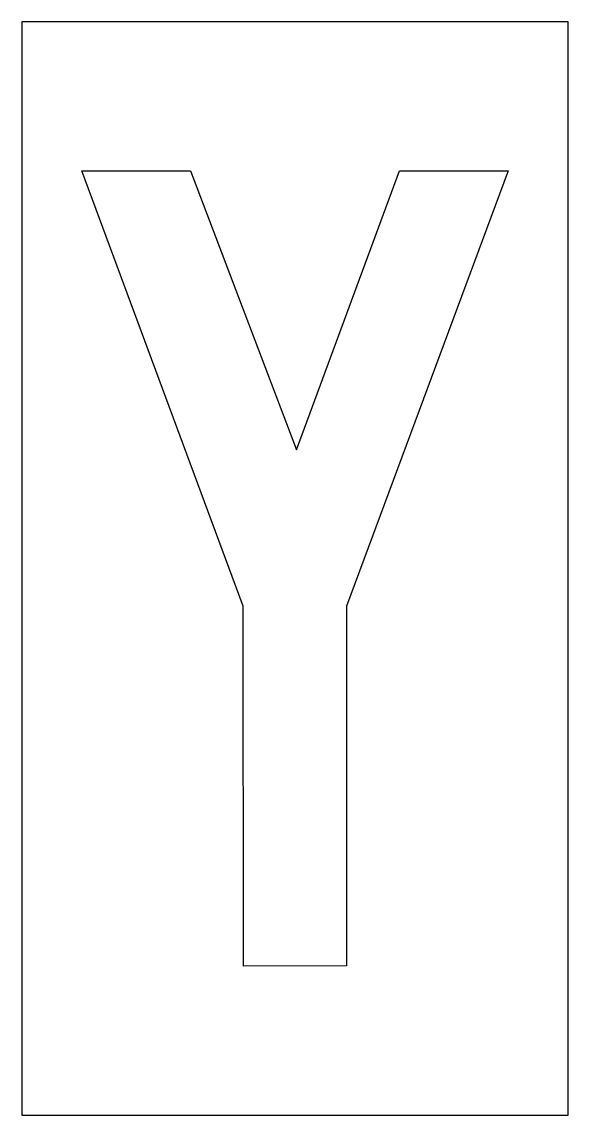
# Model space of a CAD drawing. Extents: x 0 to 11, y 0 to 22.
import ezdxf

# ---------------------------------------------------------------- set-up
doc = ezdxf.new("R2010")
doc.units = 0
doc.layers.add('CUT', color=7, linetype='Continuous')
doc.layers.add('OUTSIDE', color=1, linetype='Continuous')

msp = doc.modelspace()

# ---------------------------------------------------------------- linework, layer by layer
at = {"layer": 'CUT'}
msp.add_lwpolyline([(6.5369, 10.2414), (6.5369, 3.0024), (4.4615, 3), (4.4594, 10.2426), (1.2065, 19), (3.3943, 18.9995), (5.5274, 13.3885), (7.6052, 19), (9.7935, 19)], close=True, dxfattribs=at)
at = {"layer": 'OUTSIDE'}
msp.add_lwpolyline([(0, 0), (11, 0), (11, 22), (0, 22)], close=True, dxfattribs=at)

doc.saveas('drawing.dxf')
